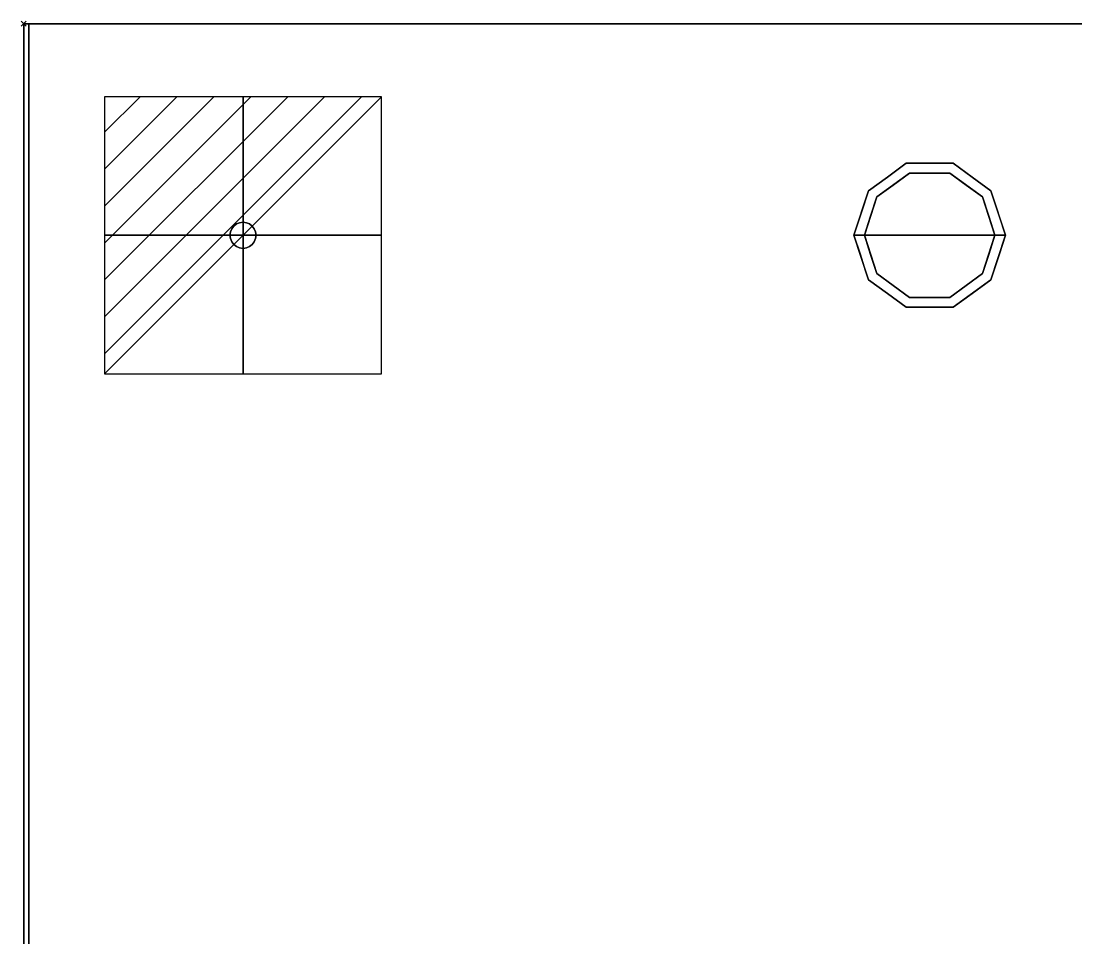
# Model space of a CAD drawing. Header units: millimetres. Extents: x -1 to 1800, y -1098 to 1.
# Drawn here: x -1 to 403, y -350 to 1 of the extents above; entities that cross this region are included whole.
import ezdxf

# ---------------------------------------------------------------- set-up
doc = ezdxf.new("R2010")
doc.units = ezdxf.units.MM
doc.header["$PDMODE"] = 3
doc.linetypes.add('NASCOSTA', pattern=[9.525, 6.35, -3.175])
for name, color, linetype in [('IQ_200_2D', 1, 'Continuous'), ('IQ_200_3D', 1, 'Continuous'), ('IQ_204_2D', 7, 'Continuous'), ('IQ_204_3D', 7, 'Continuous'), ('IQ_CON_ELECTRICITY_INT', 7, 'Continuous'), ('IQ_INS_3D', 3, 'Continuous')]:
    doc.layers.add(name, color=color, linetype=linetype)

# ---------------------------------------------------------------- blocks, each defined once
blk = doc.blocks.new('hpp_cutout_3c_l_3d')
at = {"layer": 'IQ_200_3D'}
mesh = blk.add_polyface(dxfattribs=at)
corners = [(0, 0, 0), (0, -700, 0), (0, -700, 50), (0, 0, 50)]
mesh.append_faces([[corners[k] for k in face] for face in [(0, 1, 2, 3)]])
mesh = blk.add_polyface(dxfattribs=at)
corners = [(1799, 0, 50), (0, 0, 50), (0, -700, 50), (1799, -700, 50)]
mesh.append_faces([[corners[k] for k in face] for face in [(0, 1, 2, 3)]])
mesh = blk.add_polyface(dxfattribs=at)
corners = [(1799, -700, 0), (0, -700, 0), (0, 0, 0), (1799, 0, 0)]
mesh.append_faces([[corners[k] for k in face] for face in [(0, 1, 2, 3)]])
mesh = blk.add_polyface(dxfattribs=at)
corners = [(1799, 0, 0), (0, 0, 0), (0, 0, 50), (1799, 0, 50)]
mesh.append_faces([[corners[k] for k in face] for face in [(0, 1, 2, 3)]])
blk = doc.blocks.new('*X1651')
at = {"color": 0}
for p, q in [((286.774344, 2204.447934), (296.618251, 2214.291842)), ((286.774344, 2205.862148), (295.204037, 2214.291842)), ((286.774344, 2207.276361), (293.789824, 2214.291842)), ((286.774344, 2208.690575), (292.37561, 2214.291842)), ((286.774344, 2210.104788), (290.961397, 2214.291842)), ((286.774344, 2211.519002), (289.547183, 2214.291842)), ((286.774344, 2212.933216), (288.13297, 2214.291842))]:
    blk.add_line(p, q, dxfattribs=at)
blk = doc.blocks.new('electricity')
for p, q in [((2.121, 2.121), (-2.121, 2.121)), ((-2.121, 2.121), (-2.121, -2.121)), ((-2.121, -2.121), (2.121, 2.121)), ((2.121, -2.121), (2.121, 2.121)), ((-2.121, -2.121), (2.121, -2.121))]:
    blk.add_line(p, q)
at = {"extrusion": (-1, 0, 0)}
for p, q in [((0, -2.121, 2.121), (0, 2.121, 2.121)), ((0, 2.121, -2.121), (0, -2.121, -2.121)), ((0, 2.121, 2.121), (0, 2.121, -2.121)), ((0, 2.121, -2.121), (0, -2.121, 2.121)), ((0, -2.121, -2.121), (0, -2.121, 2.121))]:
    blk.add_line(p, q, dxfattribs=at)
at = {"extrusion": (0, -1, 0)}
for p, q in [((2.121, 0, 2.121), (-2.121, 0, 2.121)), ((-2.121, 0, -2.121), (2.121, 0, -2.121)), ((-2.121, 0, 2.121), (-2.121, 0, -2.121)), ((-2.121, 0, -2.121), (2.121, 0, 2.121)), ((2.121, 0, -2.121), (2.121, 0, 2.121))]:
    blk.add_line(p, q, dxfattribs=at)
at = {"xscale": 0.4000000000000909, "yscale": 0.4000000000000909, "zscale": 0.4000000000000909}
blk.add_blockref('*X1651', (-116.831, -883.595), dxfattribs=at)
at = {"extrusion": (-1, 0, 0), "xscale": 0.3999999999999773, "yscale": 0.3999999999999773, "zscale": 0.3999999999999773}
blk.add_blockref('*X1651', (-116.831, -883.595), dxfattribs=at)
at = {"extrusion": (0, -1, 0), "xscale": 0.4000000000000909, "yscale": 0.4000000000000909, "zscale": 0.4000000000000909}
blk.add_blockref('*X1651', (-116.831, -883.595), dxfattribs=at)
blk = doc.blocks.new('iq_con_ele3d')
at = {"layer": 'IQ_204_3D'}
for points, invisible_edges in [([(-3.54, 3.54, -4.96), (-1.29, 4.83, -4.96), (0, 5, -4.96), (1.29, 4.83, -4.96)], 9), ([(1.29, 4.83, -4.96), (1.29, 4.83, -4.96), (2.5, 4.33, -4.96), (-3.54, 3.54, -4.96)], 13), ([(-2.5, 4.33, -4.96), (-2.5, 4.33, -4.96), (-1.29, 4.83, -4.96), (-3.54, 3.54, -4.96)], 4), ([(-3.54, 3.54, -4.96), (2.5, 4.33, -4.96), (3.54, 3.54, -4.96), (4.33, 2.5, -4.96)], 9), ([(-3.54, 3.54), (-2.5, 4.33), (-2.5, 4.33, -4.96), (-3.54, 3.54, -4.96)], 10), ([(-2.5, 4.33), (-1.29, 4.83), (-1.29, 4.83, -4.96), (-2.5, 4.33, -4.96)], 10), ([(0, 5, -4.96), (-1.29, 4.83, -4.96), (-1.29, 4.83), (0, 5)], 10), ([(0, 5), (1.29, 4.83), (1.29, 4.83, -4.96), (0, 5, -4.96)], 10), ([(1.29, 4.83), (2.5, 4.33), (2.5, 4.33, -4.96), (1.29, 4.83, -4.96)], 10), ([(2.5, 4.33), (3.54, 3.54), (3.54, 3.54, -4.96), (2.5, 4.33, -4.96)], 10), ([(-5, 0, -4.96), (-4.83, 1.29, -4.96), (-4.33, -2.5, -4.96), (-4.83, -1.29, -4.96)], 2), ([(-5, 0), (-4.83, 1.29), (-4.83, 1.29, -4.96), (-5, 0, -4.96)], 2), ([(-5, 0, -4.96), (-4.83, -1.29, -4.96), (-4.83, -1.29), (-5, 0)], 2), ([(-4.33, 2.5, -4.96), (-4.33, 2.5, -4.96), (-3.54, 3.54, -4.96), (-4.83, 1.29, -4.96)], 4), ([(-4.83, 1.29), (-4.33, 2.5), (-4.33, 2.5, -4.96), (-4.83, 1.29, -4.96)], 10), ([(-4.33, 2.5), (-3.54, 3.54), (-3.54, 3.54, -4.96), (-4.33, 2.5, -4.96)], 10), ([(3.54, 3.54), (4.33, 2.5), (4.33, 2.5, -4.96), (3.54, 3.54, -4.96)], 10), ([(4.33, 2.5, -4.96), (4.83, 1.29, -4.96), (5, 0, -4.96), (4.83, -1.29, -4.96)], 8), ([(4.33, 2.5), (4.83, 1.29), (4.83, 1.29, -4.96), (4.33, 2.5, -4.96)], 10), ([(5, 0, -4.96), (4.83, 1.29, -4.96), (4.83, 1.29), (5, 0)], 2), ([(5, 0), (4.83, -1.29), (4.83, -1.29, -4.96), (5, 0, -4.96)], 2), ([(-4.33, -2.5), (-4.83, -1.29), (-4.83, -1.29, -4.96), (-4.33, -2.5, -4.96)], 10), ([(-3.54, -3.54, -4.96), (-3.54, -3.54, -4.96), (-4.33, -2.5, -4.96), (-2.5, -4.33, -4.96)], 4), ([(-3.54, -3.54), (-4.33, -2.5), (-4.33, -2.5, -4.96), (-3.54, -3.54, -4.96)], 10), ([(-2.5, -4.33), (-3.54, -3.54), (-3.54, -3.54, -4.96), (-2.5, -4.33, -4.96)], 10), ([(-2.5, -4.33, -4.96), (4.83, -1.29, -4.96), (3.54, -3.54, -4.96), (2.5, -4.33, -4.96)], 11), ([(3.54, -3.54), (2.5, -4.33), (2.5, -4.33, -4.96), (3.54, -3.54, -4.96)], 10), ([(4.33, -2.5, -4.96), (4.33, -2.5, -4.96), (3.54, -3.54, -4.96), (4.83, -1.29, -4.96)], 4), ([(4.33, -2.5), (3.54, -3.54), (3.54, -3.54, -4.96), (4.33, -2.5, -4.96)], 10), ([(4.83, -1.29), (4.33, -2.5), (4.33, -2.5, -4.96), (4.83, -1.29, -4.96)], 10), ([(-1.29, -4.83, -4.96), (-1.29, -4.83, -4.96), (-2.5, -4.33, -4.96), (2.5, -4.33, -4.96)], 13), ([(-1.29, -4.83), (-2.5, -4.33), (-2.5, -4.33, -4.96), (-1.29, -4.83, -4.96)], 10), ([(0, -5, -4.96), (-1.29, -4.83, -4.96), (2.5, -4.33, -4.96), (1.29, -4.83, -4.96)], 2), ([(0, -5), (-1.29, -4.83), (-1.29, -4.83, -4.96), (0, -5, -4.96)], 10), ([(0, -5, -4.96), (1.29, -4.83, -4.96), (1.29, -4.83), (0, -5)], 10), ([(2.5, -4.33), (1.29, -4.83), (1.29, -4.83, -4.96), (2.5, -4.33, -4.96)], 10)]:
    blk.add_3dface(points, dxfattribs=dict(at, invisible_edges=invisible_edges))

msp = doc.modelspace()

# ---------------------------------------------------------------- linework, layer by layer
at = {"layer": 'IQ_200_2D'}
msp.add_lwpolyline([(0, 0), (1799, 0), (1799, -700), (0, -700)], close=True, dxfattribs=at)
at = {"layer": 'IQ_200_3D'}
for points, invisible_edges in [([(2, -645, 198), (2, -695, 850), (2, 0, 850), (2, 0, 150)], 9), ([(2, -645, 150), (2, -645, 198), (2, 0, 150)], 2)]:
    msp.add_3dface(points, dxfattribs=dict(at, invisible_edges=invisible_edges))
for points in [[(1797, -645, 150), (2, -645, 150), (2, 0, 150), (1797, 0, 150)], [(1797, 0, 150), (2, 0, 150), (2, 0, 850), (1797, 0, 850)]]:
    msp.add_3dface(points, dxfattribs=at)
at = {"layer": 'IQ_204_2D', "color": 7, "linetype": 'NASCOSTA', "ltscale": 10}
msp.add_lwpolyline([(2, 0), (1797, 0), (1797, -645), (2, -645)], close=True, dxfattribs=at)
at = {"layer": 'IQ_204_3D'}
for points, invisible_edges in [([(323.54, -63.95, 25), (338.04, -53.42, 25), (339.27, -57.22, 25), (326.77, -66.31, 25)], 10), ([(330.79, -58.69, 150), (338.04, -53.42, 150), (338.04, -53.42, 25), (330.79, -58.69, 25)], 10), ([(347, -53.42, 25), (338.04, -53.42, 25), (338.04, -53.42, 150), (347, -53.42, 150)], 10), ([(338.04, -53.42, 25), (355.96, -53.42, 25), (354.73, -57.22, 25), (339.27, -57.22, 25)], 10), ([(355.96, -53.42, 25), (347, -53.42, 25), (347, -53.42, 150), (355.96, -53.42, 150)], 10), ([(354.73, -57.22, 25), (355.96, -53.42, 25), (370.46, -63.95, 25), (367.23, -66.31, 25)], 5), ([(355.96, -53.42, 150), (363.21, -58.69, 150), (363.21, -58.69, 25), (355.96, -53.42, 25)], 10), ([(339.27, -57.22), (347, -81), (322, -81), (326.77, -66.31)], 1), ([(323.54, -63.95, 150), (330.79, -58.69, 150), (330.79, -58.69, 25), (323.54, -63.95, 25)], 10), ([(333.02, -61.76), (333.02, -61.76, 25), (339.27, -57.22, 25), (339.27, -57.22)], 5), ([(339.27, -57.22), (339.27, -57.22, 25), (347, -57.22, 25), (347, -57.22)], 5), ([(347, -81), (347, -81), (339.27, -57.22), (354.73, -57.22)], 11), ([(347, -57.22), (347, -57.22, 25), (354.73, -57.22, 25), (354.73, -57.22)], 5), ([(372, -81), (347, -81), (354.73, -57.22), (367.23, -66.31)], 2), ([(360.98, -61.76), (354.73, -57.22), (354.73, -57.22, 25), (360.98, -61.76, 25)], 10), ([(370.46, -63.95, 25), (363.21, -58.69, 25), (363.21, -58.69, 150), (370.46, -63.95, 150)], 10), ([(318, -81, 25), (323.54, -63.95, 25), (326.77, -66.31, 25), (322, -81, 25)], 2), ([(323.54, -63.95, 25), (320.77, -72.48, 25), (320.77, -72.48, 150), (323.54, -63.95, 150)], 10), ([(326.77, -66.31), (326.77, -66.31, 25), (333.02, -61.76, 25), (333.02, -61.76)], 5), ([(367.23, -66.31), (360.98, -61.76), (360.98, -61.76, 25), (367.23, -66.31, 25)], 10), ([(367.23, -66.31, 25), (370.46, -63.95, 25), (376, -81, 25), (372, -81, 25)], 1), ([(370.46, -63.95, 25), (370.46, -63.95, 25), (370.46, -63.95, 150), (372.07, -68.92, 25)], 6), ([(373.23, -72.48, 150), (373.23, -72.48, 150), (372.07, -68.92, 25), (370.46, -63.95, 150)], 6), ([(324.39, -73.65), (324.39, -73.65, 25), (326.77, -66.31, 25), (326.77, -66.31)], 5), ([(369.68, -73.87), (369.68, -73.87), (367.23, -66.31), (369.61, -73.65, 25)], 13), ([(367.23, -66.31, 25), (367.23, -66.31, 25), (369.61, -73.65, 25), (367.23, -66.31)], 13), ([(320.77, -72.48, 150), (320.77, -72.48, 25), (318, -81, 25), (318, -81, 150)], 1), ([(373.23, -72.48, 150), (373.23, -72.48, 150), (373.69, -73.88, 25), (372.07, -68.92, 25)], 11), ([(373.23, -72.48, 150), (373.23, -72.48, 150), (376, -81, 150), (373.69, -73.88, 25)], 13), ([(322, -81), (322, -81, 25), (324.39, -73.65, 25), (324.39, -73.65)], 4), ([(369.61, -73.65, 25), (369.61, -73.65, 25), (372, -81, 25), (369.68, -73.87)], 13), ([(372, -81, 25), (372, -81, 25), (372, -81), (369.68, -73.87)], 9), ([(376, -81, 150), (376, -81, 150), (376, -81, 25), (373.69, -73.88, 25)], 9), ([(318, -81, 150), (318, -81, 150), (318, -81, 25), (320.31, -88.12, 25)], 9), ([(320.77, -89.52, 150), (320.77, -89.52, 150), (318, -81, 150), (320.31, -88.12, 25)], 13), ([(318, -81, 25), (322, -81, 25), (326.77, -95.69, 25), (323.54, -98.05, 25)], 4), ([(324.39, -88.35, 25), (324.39, -88.35, 25), (322, -81, 25), (324.32, -88.13)], 13), ([(322, -81, 25), (322, -81, 25), (322, -81), (324.32, -88.13)], 9), ([(322, -81), (347, -81), (339.27, -104.78), (326.77, -95.69)], 2), ([(339.27, -104.78), (339.27, -104.78), (347, -81), (354.73, -104.78)], 6), ([(354.73, -104.78), (347, -81), (372, -81), (367.23, -95.69)], 1), ([(367.23, -95.69, 25), (372, -81, 25), (376, -81, 25), (370.46, -98.05, 25)], 8), ([(372, -81, 25), (372, -81, 25), (369.61, -88.35, 25), (369.68, -88.13)], 13), ([(369.68, -88.13), (369.68, -88.13), (372, -81), (372, -81, 25)], 9), ([(373.23, -89.52, 25), (373.23, -89.52, 25), (376, -81, 25), (373.69, -88.12, 150)], 13), ([(376, -81, 150), (376, -81, 150), (373.69, -88.12, 150), (376, -81, 25)], 4), ([(320.77, -89.52, 150), (320.77, -89.52, 150), (320.31, -88.12, 25), (321.93, -93.08, 25)], 11), ([(324.32, -88.13), (324.32, -88.13), (326.77, -95.69), (324.39, -88.35, 25)], 13), ([(326.77, -95.69, 25), (326.77, -95.69, 25), (324.39, -88.35, 25), (326.77, -95.69)], 13), ([(369.68, -88.13), (369.68, -88.13), (369.61, -88.35, 25), (367.23, -95.69)], 6), ([(367.23, -95.69), (367.23, -95.69), (369.61, -88.35, 25), (367.23, -95.69, 25)], 11), ([(373.23, -89.52, 25), (373.23, -89.52, 25), (373.69, -88.12, 150), (372.07, -93.08, 150)], 11), ([(320.77, -89.52, 150), (320.77, -89.52, 150), (321.93, -93.08, 25), (323.54, -98.05, 150)], 6), ([(373.23, -89.52, 25), (373.23, -89.52, 25), (372.07, -93.08, 150), (370.46, -98.05, 25)], 6), ([(323.54, -98.05, 25), (323.54, -98.05, 25), (323.54, -98.05, 150), (321.93, -93.08, 25)], 6), ([(323.54, -98.05, 25), (326.77, -95.69, 25), (339.27, -104.78, 25), (338.04, -108.58, 25)], 5), ([(326.77, -95.69, 25), (326.77, -95.69), (333.02, -100.24), (333.02, -100.24, 25)], 5), ([(354.73, -104.78, 25), (367.23, -95.69, 25), (370.46, -98.05, 25), (355.96, -108.58, 25)], 10), ([(367.23, -95.69), (367.23, -95.69, 25), (360.98, -100.24, 25), (360.98, -100.24)], 5), ([(370.46, -98.05, 150), (370.46, -98.05, 150), (370.46, -98.05, 25), (372.07, -93.08, 150)], 6), ([(330.79, -103.31, 150), (323.54, -98.05, 150), (323.54, -98.05, 25), (330.79, -103.31, 25)], 10), ([(333.02, -100.24, 25), (333.02, -100.24), (339.27, -104.78), (339.27, -104.78, 25)], 5), ([(354.73, -104.78, 25), (354.73, -104.78), (360.98, -100.24), (360.98, -100.24, 25)], 5), ([(363.21, -103.31, 25), (370.46, -98.05, 25), (370.46, -98.05, 150), (363.21, -103.31, 150)], 10), ([(330.79, -103.31, 25), (338.04, -108.58, 25), (338.04, -108.58, 150), (330.79, -103.31, 150)], 10), ([(338.04, -108.58, 25), (339.27, -104.78, 25), (354.73, -104.78, 25), (355.96, -108.58, 25)], 5), ([(339.27, -104.78), (347, -104.78), (354.73, -104.78, 25), (347, -104.78, 25)], 10), ([(347, -104.78, 25), (347, -104.78, 25), (339.27, -104.78, 25), (339.27, -104.78)], 13), ([(354.73, -104.78, 25), (354.73, -104.78, 25), (347, -104.78), (354.73, -104.78)], 11), ([(355.96, -108.58, 25), (363.21, -103.31, 25), (363.21, -103.31, 150), (355.96, -108.58, 150)], 10), ([(347, -108.58, 150), (338.04, -108.58, 150), (338.04, -108.58, 25), (347, -108.58, 25)], 10), ([(347, -108.58, 25), (355.96, -108.58, 25), (355.96, -108.58, 150), (347, -108.58, 150)], 10)]:
    msp.add_3dface(points, dxfattribs=dict(at, invisible_edges=invisible_edges))
at = {"layer": 'IQ_INS_3D'}
msp.add_point((0, 0), dxfattribs=at)

# ---------------------------------------------------------------- block references
msp.add_blockref('hpp_cutout_3c_l_3d', (0, 0, 850))
at = {"layer": 'IQ_204_3D'}
msp.add_blockref('iq_con_ele3d', (84, -81, 150), dxfattribs=at)
at = {"layer": 'IQ_CON_ELECTRICITY_INT', "xscale": 25, "yscale": 25, "zscale": 25}
msp.add_blockref('electricity', (84, -81), dxfattribs=at)

doc.saveas('drawing.dxf')
